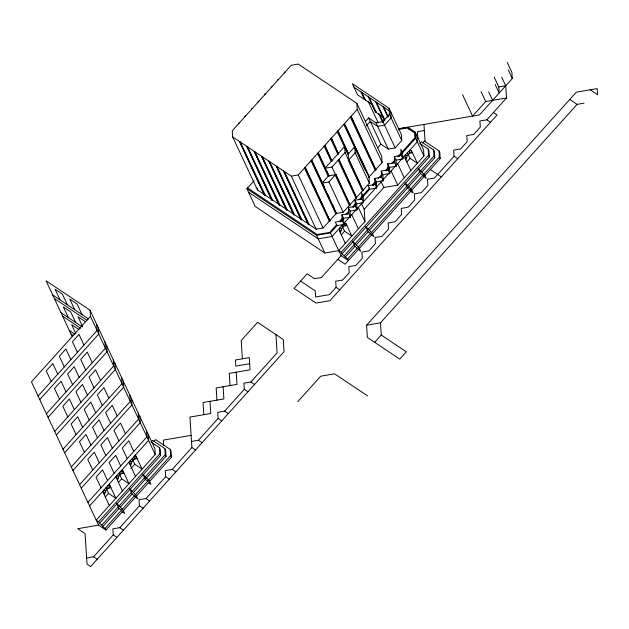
<?xml version="1.0" encoding="UTF-8"?>
<svg xmlns="http://www.w3.org/2000/svg" width="629" height="629" viewBox="0 0 629 629"><rect width="100%" height="100%" fill="white"/><g stroke="black" fill="none" stroke-linecap="round" stroke-linejoin="round"><path stroke-width="0.94" d="M104.343 494.921L105.696 490.714L107.881 488.293L108.149 485.305L110.067 485.863L109.391 487.962M117.458 480.352L118.81 476.153L120.996 473.723L121.255 470.736L123.182 471.294L122.498 473.393M130.565 465.782L131.917 461.584L134.103 459.154L134.362 456.174L136.289 456.733L135.612 458.832M345.297 243.368L339.479 230.961L339.746 227.973L341.665 228.531L343.851 226.102L346.87 225.449M343.851 226.102L344.118 223.114L346.036 223.672L351.847 236.087L344.519 231.181L341.932 225.544M410.839 170.538L405.029 158.131L405.288 155.143L407.215 155.701L409.4 153.272L412.412 152.619M409.4 153.272L409.66 150.284L411.586 150.842L417.397 163.257L410.061 158.351L407.474 152.713M340.313 232.73L341.665 228.531M345.36 225.772L346.036 223.672M405.862 159.9L407.215 155.701M410.91 152.949L411.586 150.842M72.217 336.625L46.059 280.786L90.057 310.215L90.442 316.308L31.45 381.858L98.564 525.136L105.9 530.035L122.285 511.833L121.499 510.158L119.054 508.523L116.617 503.31L123.072 509.922L124.731 513.468L122.285 511.833M38.094 396.034L97.086 330.492L96.693 324.399M39.753 399.58L98.745 334.038L98.36 327.937M361.274 203.128L364.183 209.331L364.962 221.518L338.74 250.649L324.855 253.031L255.201 206.43L246.898 188.708L254.108 180.696M46.397 413.764L105.389 348.214L104.996 342.121M48.056 417.31L107.048 351.76L106.663 345.667M54.699 431.486L113.692 365.944L113.306 359.851M56.358 435.032L115.351 369.49L114.965 363.397M232.644 136.902L291.306 176.151L298.248 174.956L357.241 109.415L356.855 103.321L298.201 64.079L291.251 65.267L232.25 130.808L232.644 136.902L257.497 189.958L316.159 229.208L323.102 228.02L336.216 213.451L343.159 212.264L369.372 183.133L368.987 177.04L355.165 147.524M63.002 449.216L121.995 383.666L121.609 377.573M64.661 452.762L123.654 387.212L123.268 381.119M365.339 121.546L368.618 117.906L375.953 122.812L388.266 149.097L395.209 147.909L401.758 140.621L401.373 134.527L389.06 108.243L352.397 83.72L357.61 94.845L372.274 104.658L375.827 112.237L383.155 117.136L384.783 120.603M336.216 213.451L322.009 183.133L328.566 175.853L325.012 168.273L344.676 146.423L345.069 152.517L348.615 160.096L348.23 154.003L345.077 147.265M366.345 125.824L370.277 121.452L377.612 126.358L384.555 125.163L391.112 117.882L390.719 111.789L354.064 87.266M325.012 168.273L331.955 167.078L345.069 152.517M348.23 154.003L354.787 146.714L355.173 152.816L369.372 183.133M71.305 466.938L130.297 401.396L129.912 395.303M375.953 122.812L382.896 121.617L389.445 114.336L389.06 108.243M322.009 183.133L328.951 181.946L335.847 174.28L350.094 205.235L349.37 205.361L335.171 175.043L335.894 174.917L350.094 205.235M363.2 190.673L348.961 159.719L363.2 190.673L362.477 190.791L348.277 160.474L355.173 152.816M72.964 470.484L131.956 404.942L131.571 398.849M377.652 147.831L380.93 144.19L368.618 117.906M79.608 484.668L138.6 419.118L138.215 413.025M81.275 488.214L140.267 422.664L139.874 416.571M368.987 177.04L382.094 162.471L381.709 156.377L356.855 103.321M336.885 224.404L329.675 232.416L317.236 234.546L247.582 187.945M339.503 221.487L342.781 217.846M346.06 214.206L348.678 211.289M352.617 206.925L355.888 203.277M359.167 199.637L369.655 187.985M372.282 185.075L374.9 182.158M378.178 178.518L381.457 174.878M385.388 170.506L388.667 166.866M391.946 163.225L394.564 160.309M397.843 156.668L414.881 137.735L414.574 132.908L407.246 128.002L398.629 129.48M87.911 502.39L146.903 436.848L146.518 430.755M246.898 188.708L316.552 235.301L330.437 232.927L336.995 225.638L343.937 224.451L343.544 218.357L341.885 214.811L348.828 213.624L350.487 217.17L343.544 218.357L340.265 221.998M347.475 213.986L348.788 212.531M353.38 207.436L355.998 204.519M360.59 199.424L369.766 189.227L376.708 188.04L376.323 181.946L374.656 178.4L381.599 177.205L383.265 180.751L376.323 181.946L373.044 185.586M380.254 177.575L382.22 175.389M386.151 171.017L389.43 167.377L396.372 166.19L395.987 160.096L394.32 156.55L401.263 155.363L402.93 158.901L395.987 160.096M393.361 163.005L394.674 161.551M399.258 156.456L401.884 153.539M402.93 158.901L402.536 152.808L415.651 138.246L415.258 132.153L407.93 127.247L398.668 128.835M89.577 505.936L148.57 440.394L148.177 434.301M150.999 442.211L152.643 440.386L164.861 448.563L165.647 450.238L166.032 456.332L133.482 492.499M419.747 143.609L421.383 141.784L433.601 149.961L434.387 151.636L434.773 157.73L421.862 172.071M153.971 441.456L155.607 439.632L170.27 449.444L171.057 451.111L171.442 457.204L149.159 481.971M422.712 142.854L424.347 141.03L439.011 150.842L439.797 152.509L440.182 158.61L372.014 234.35M105.271 497.004L108.55 493.364L105.963 487.734M118.378 482.443L121.656 478.803L119.581 474.368M130.832 468.605L134.771 464.233L132.176 458.596M341.24 234.821L344.519 231.181M364.183 209.331L383.847 187.481L397.732 185.099L423.954 155.968L423.561 149.875L415.258 132.153M406.79 161.991L410.061 158.351M90.057 310.215L154.82 448.477L155.206 454.57L96.221 520.12L98.659 521.755L99.445 523.422L101.89 525.058L102.669 526.732L105.114 528.368L105.9 530.035M98.659 521.755L159.837 453.776L159.452 447.683L152.116 442.785M330.437 232.927L341.091 255.665L348.419 260.571L347.64 258.896L341.964 253.959L341.185 252.284L428.577 155.174L428.192 149.081L420.856 144.183M99.445 523.422L160.623 455.451L160.23 449.358L159.452 447.683M341.964 253.959L429.363 156.849L428.97 150.756L428.192 149.081M341.091 255.665L321.427 277.515L314.484 278.702L307.149 273.796L294.042 288.365L316.033 303.076L329.926 300.701L497.067 114.981L493.403 112.528M101.89 525.058L118.276 506.856M118.928 506.125L165.254 454.657L164.861 448.563M344.409 255.594L354.245 244.665M354.898 243.934L367.352 230.104M368.004 229.373L433.994 156.055L433.601 149.961M102.669 526.732L119.054 508.523M120.367 507.068L132.169 493.962L129.723 488.741L136.178 495.353L137.837 498.899L132.169 493.962M345.195 257.261L355.023 246.34L352.586 241.119L359.033 247.732L360.7 251.278L355.023 246.34M356.336 244.878L368.138 231.771L365.693 226.558L372.148 233.17L373.807 236.716L368.138 231.771M369.443 230.316L420.573 173.51L418.128 168.289L424.583 174.901L426.242 178.447L420.573 173.51M501.745 77.265L505.732 85.78L506.51 97.967L485.682 101.528L472.568 116.098L462.543 94.688M105.114 528.368L121.499 510.158M122.16 509.427L147.721 481.028L145.275 479.392L142.83 474.18L149.285 480.792L150.944 484.33L148.507 482.695L147.721 481.028M148.373 480.297L170.663 455.538L170.27 449.444M347.64 258.896L357.469 247.975M358.129 247.244L439.404 156.935L439.011 150.842M122.938 511.102L135.392 497.264M136.053 496.533L148.507 482.695M358.255 249.642L345.14 264.211L337.812 259.305M358.907 248.919L371.362 235.081M507.249 62.475L511.896 72.398L512.289 78.491L479.51 114.91L398.401 128.796M86.621 557.978L93.564 556.791L113.228 534.941L112.843 528.847L119.785 527.66L139.449 505.81L139.056 499.717L146.007 498.53L165.671 476.68L165.278 470.586L172.22 469.399L191.884 447.549L189.942 417.074L210.77 413.512L209.992 401.326M191.499 441.456L198.442 440.261L218.106 418.419L217.713 412.317L224.663 411.13L244.327 389.28L243.934 383.187L250.877 382L277.098 352.869L275.934 334.589M506.51 97.967L486.846 119.817L479.903 121.004L480.289 127.097L473.739 134.378L466.797 135.565L467.182 141.659L460.625 148.947L453.682 150.134L454.075 156.228L434.411 178.078L427.468 179.265L427.854 185.358L421.296 192.647L414.354 193.834L414.747 199.928L408.19 207.208L401.247 208.396L401.632 214.489L395.083 221.778L388.14 222.965L388.525 229.058L381.968 236.339L375.026 237.526L375.419 243.627L368.861 250.908L361.919 252.095L362.304 258.189L355.755 265.469L348.812 266.665L349.197 272.758L342.64 280.039L335.697 281.226L336.09 287.319L329.533 294.608L315.648 296.982L315.255 290.889L300.591 281.077M297.761 401.695L320.696 376.205L334.589 373.823L367.58 395.9M584.05 103.164L577.107 104.359L380.466 322.842L381.245 335.029L406.318 351.808L399.761 359.088L367.36 337.411L366.581 325.224L576.329 92.164L597.165 88.603L597.55 94.696L590.214 89.79M374.695 342.318L381.245 335.029M405.029 158.131L406.538 157.8M339.479 230.961L340.989 230.631M134.103 459.154L137.122 458.502M131.241 463.683L129.731 464.013L129.999 461.026L131.917 461.584M120.996 473.723L124.007 473.071M118.134 478.252L116.624 478.583L116.884 475.595L118.81 476.153M107.881 488.293L110.901 487.632M105.019 492.814L103.518 493.144L103.777 490.156L105.696 490.714M285.031 72.162L284.308 72.288L284.347 72.925M278.474 79.451L277.751 79.569L277.79 80.205M271.925 86.731L271.201 86.857L271.241 87.494M265.367 94.012L264.644 94.138L264.683 94.775M258.81 101.3L258.087 101.418L258.126 102.055M252.26 108.581L251.537 108.707L251.576 109.336M245.703 115.862L244.98 115.988L245.019 116.624M365.355 99.296L364.482 99.445L360.936 91.865M239.146 123.142L238.422 123.268L238.462 123.905M494.142 77.037L498.789 86.967L505.732 85.78M351.068 116.947L350.345 117.073L375.198 170.137L375.922 170.011L351.029 116.318L375.922 170.011M239.641 142.193L240.364 142.068L265.218 195.132L264.494 195.249L239.602 141.556L264.494 195.249M368.649 177.417L369.372 177.292L344.511 124.235L343.788 124.353L357.877 154.427M246.977 147.1L247.7 146.974L272.554 200.03L271.83 200.156L246.93 146.463L271.83 200.156M337.962 131.516L337.238 131.642L347.892 154.38L348.615 154.254L337.922 130.879L348.615 154.254M254.305 152.006L255.028 151.88L279.881 204.936L279.158 205.062L254.265 151.369L279.158 205.062M331.404 138.797L330.681 138.923L337.781 154.081L338.504 153.956L331.365 138.168L338.504 153.956M261.64 156.904L262.364 156.786L287.217 209.842L286.494 209.968L261.593 156.275L286.494 209.968M324.847 146.085L324.124 146.203L331.231 161.362L331.955 161.244L324.808 145.448L331.955 161.244M424.355 130.518L417.412 131.705L417.829 138.27M268.968 161.81L269.692 161.692L294.545 214.748L293.822 214.874L268.929 161.181L293.822 214.874M328.951 176.104L318.298 153.366L317.574 153.492L328.228 176.23L328.951 176.104L328.904 175.467M276.304 166.716L277.027 166.591L301.881 219.655L301.157 219.78L276.257 166.08M336.594 213.711L311.74 160.647L311.017 160.772L335.87 213.829L336.594 213.711L336.554 213.074M338.897 160.057L338.174 160.175L355.928 198.08L356.651 197.954L338.858 159.42L356.651 197.954M348.277 160.474L349.001 160.348M283.632 171.623L284.355 171.497L309.209 224.561L308.485 224.679L283.593 170.986L308.485 224.679M305.183 167.927L304.46 168.053L329.321 221.117L330.044 220.991L305.144 167.298L330.044 220.991M388.156 169.924L381.213 171.112L382.872 174.658L389.815 173.47L388.156 169.924L387.771 163.831L394.713 162.644L396.372 166.19M328.566 175.853L335.509 174.658L331.955 167.078M376.708 188.04L375.049 184.494L368.107 185.681L369.766 189.227M354.992 200.242L361.934 199.055L363.601 202.601L356.659 203.788L354.992 200.242L355.385 206.343L357.044 209.882L350.101 211.077L348.442 207.531L355.385 206.343M343.937 224.451L342.27 220.905L335.328 222.092L336.995 225.638M366.581 325.224L380.466 322.842M249.713 363.719L235.828 366.094L235.435 360L249.32 357.626L250.098 369.813L229.271 373.382L230.049 385.569M191.106 435.362L163.336 440.119L163.666 445.34M98.564 525.136L77.737 528.698L85.064 533.604L87.014 564.071L90.678 566.525L284.041 351.682L283.262 339.495L257.599 322.323L241.214 340.533L242.377 358.813M569.78 99.453L577.107 104.359M486.846 119.817L490.51 122.27M454.075 156.228L457.739 158.681M430.354 169.531L441.354 176.891M380.93 144.19L388.266 149.097M338.74 250.649L341.185 252.284M248.557 192.254L318.211 238.847L332.096 236.465L417.31 141.792L416.917 135.699M336.09 287.319L339.754 289.772M250.877 382L254.541 384.453M244.327 389.28L247.991 391.733M52.702 294.97L88.547 318.942M224.663 411.13L228.327 413.583M54.369 298.508L86.951 320.31M85.355 321.678L78.02 316.772L82.588 326.522M61.005 312.692L82.187 326.86M218.106 418.419L221.77 420.864M62.672 316.238L80.591 328.228M78.995 329.596L71.659 324.69L75.81 333.551M69.308 330.422L75.016 334.235M70.975 333.968L73.42 335.595M198.442 440.261L202.106 442.714M191.884 447.549L195.548 450.002M172.22 469.399L175.884 471.844M165.671 476.68L169.335 479.133M134.771 464.233L142.099 469.14L135.455 454.956M121.656 478.803L128.992 483.701L122.348 469.525M146.007 498.53L149.671 500.983M139.449 505.81L143.113 508.263M108.55 493.364L115.885 498.27L109.242 484.086M119.785 527.66L123.449 530.113M113.228 534.941L116.9 537.394M93.564 556.791L97.236 559.244M508.303 69.984L512.289 78.491M495.196 84.553L499.174 93.061L498.789 86.967M488.639 91.834L492.625 100.341M481.028 91.606L485.682 101.528M439.404 156.935L440.182 158.61M433.994 156.055L434.773 157.73M428.577 155.174L429.363 156.849M415.651 138.246L423.954 155.968M407.93 127.247L408.756 129.016M389.445 114.336L401.758 140.621M383.847 107.189L388.352 116.813M382.927 106.576L387.849 117.073M402.536 152.808L400.877 149.262L401.263 155.363M376.512 102.283L384.712 119.777M375.599 101.67L384.201 120.037M379.546 114.242L383.203 122.042M382.896 121.617L395.209 147.909M378.634 113.629L382.691 122.293M369.184 97.377L376.284 112.544L376.236 111.781L375.364 111.931L368.264 96.764M397.646 163.642L404.29 177.818M368.107 101.238L378.249 122.891M361.848 92.479L365.402 100.058M387.771 163.831L389.43 167.377L389.815 173.47M391.089 170.923L397.732 185.099M357.241 109.415L382.094 162.471M380.938 181.278L383.847 187.481M358.703 156.196L364.914 169.46M358.318 207.334L364.962 221.518M351.76 214.623L358.404 228.799M325.633 168.47L318.258 152.729L318.298 153.366M326.86 171.096L328.495 174.595M328.951 181.946L343.159 212.264M324.54 187.426L311.701 160.01L311.74 160.647M327.442 193.614L329.51 198.041M332.411 204.228L334.07 207.767M298.248 174.956L323.102 228.02M291.306 176.151L316.159 229.208M316.552 235.301L324.855 253.031M276.674 166.968L301.157 219.78M170.663 455.538L171.442 457.204M165.254 454.657L166.032 456.332M159.837 453.776L160.623 455.451M90.442 316.308L155.206 454.57M82.029 314.586L77.052 303.949L69.717 299.042L74.702 309.68M67.366 304.774L62.389 294.144L55.053 289.238L60.038 299.868M75.669 322.504L70.692 311.866L63.356 306.96L68.341 317.598M83.979 345.054L78.995 334.416L72.437 341.704L77.422 352.334M92.282 362.784L87.297 352.146L80.74 359.426L85.725 370.064M100.585 380.506L95.6 369.876L89.043 377.156L94.028 387.794M108.888 398.236L103.903 387.598L97.346 394.878L102.33 405.516M117.191 415.958L112.206 405.328L105.656 412.608L110.633 423.246M125.493 433.688L120.509 423.05L113.959 430.33L118.936 440.968M133.796 451.41L128.811 440.78L122.262 448.06L127.239 458.698M128.906 462.244L135.542 476.42M70.865 359.623L65.888 348.985L59.33 356.266L64.315 366.904M79.168 377.345L74.191 366.715L67.633 373.996L72.618 384.633M87.47 395.075L82.493 384.437L75.936 391.718L80.921 402.356M95.773 412.797L90.796 402.167L84.239 409.448L89.224 420.086M104.084 430.527L99.099 419.889L92.542 427.17L97.526 437.808M112.387 448.249L107.402 437.619L100.844 444.9L105.829 455.538M120.689 465.979L115.705 455.341L109.147 462.622L114.132 473.26M119.07 473.165L119.903 474.934M115.791 476.806L122.435 490.99M57.758 374.184L52.773 363.554L46.224 370.835L51.201 381.473M66.061 391.914L61.076 381.276L54.526 388.557L59.503 399.195M74.364 409.636L69.379 399.006L62.829 406.287L67.806 416.925M82.666 427.366L77.681 416.728L71.132 424.017L76.109 434.647M90.969 445.088L85.992 434.458L79.435 441.739L84.42 452.377M99.272 462.818L94.295 452.18L87.738 459.469L92.722 470.099M107.575 480.54L102.598 469.91L96.04 477.191L101.025 487.829M102.684 491.375L109.328 505.551M423.97 124.424L425.07 141.769M394.32 156.55L394.713 162.644M382.872 174.658L383.265 180.751M381.213 171.112L381.599 177.205M374.656 178.4L375.049 184.494M369.372 177.292L344.472 123.598L344.511 124.235M363.601 202.601L363.208 196.507L361.549 192.961L361.934 199.055M356.659 203.788L357.044 209.882M350.101 211.077L350.487 217.17M348.442 207.531L348.828 213.624M341.885 214.811L342.27 220.905M335.847 174.28L335.894 174.917M257.387 188.22L257.497 189.958M236.213 372.187L236.991 384.382L216.164 387.944L216.942 400.13M223.106 386.756L223.885 398.943L203.049 402.513L203.827 414.7M409.904 189.706L407.466 188.071L405.021 182.858L411.476 189.471L413.135 193.017L410.69 191.381L409.904 189.706"/></g></svg>
